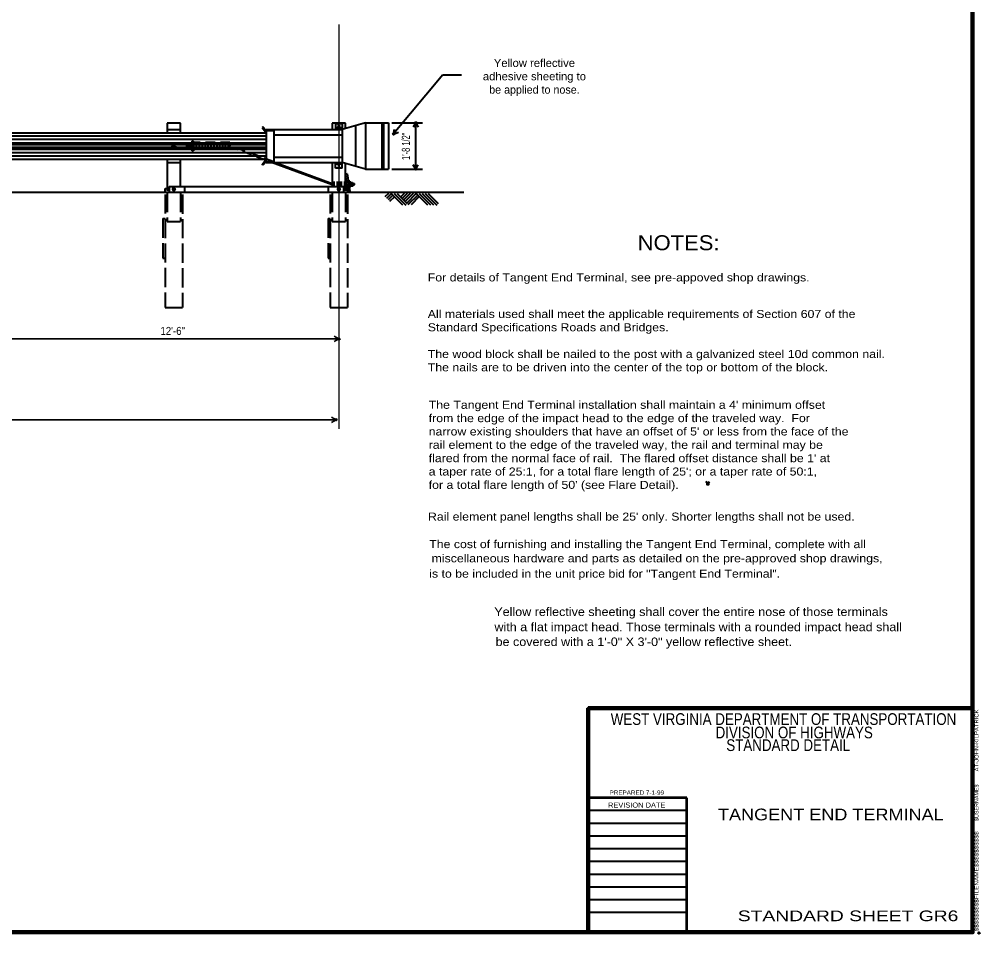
# Model space of a CAD drawing. Extents: x 92.6 to 134.3, y 70.6 to 99.2.
# Drawn here: x 115.88 to 133.88, y 72.25 to 89.39 of the extents above; entities that cross this region are included whole.
import ezdxf
from ezdxf.enums import TextEntityAlignment as Align

# ---------------------------------------------------------------- set-up
doc = ezdxf.new("R2010")
doc.units = 0
doc.header["$LTSCALE"] = 0.06
doc.header["$PDMODE"] = 32
doc.header["$PDSIZE"] = 0.03
for name, pattern in [('LONG_DASHED', [7.5, 6, -1.5]), ('MEDIUM_DASHED', [4.5, 3, -1.5]), ('SHORT_DASHED', [2.7, 1.5, -1.2])]:
    doc.linetypes.add(name, pattern=pattern)
for name, color, linetype, lineweight in [('1', 7, 'Continuous', 40), ('2', 7, 'Continuous', 40), ('3', 7, 'Continuous', 40), ('4', 7, 'Continuous', 40), ('5', 7, 'Continuous', 25)]:
    doc.layers.add(name, color=color, linetype=linetype, lineweight=lineweight)

msp = doc.modelspace()

# ---------------------------------------------------------------- linework, layer by layer
at = {"layer": '1', "lineweight": 90}
for p in [(133.7467, 76.4766), (126.5467, 72.2792)]:
    msp.add_line(p, (126.5467, 76.4766), dxfattribs=at)
at = {"layer": '1', "lineweight": 53}
for p, q in [((128.3922, 74.798), (126.5467, 74.798)), ((128.3922, 72.2792), (128.3922, 74.798))]:
    msp.add_line(p, q, dxfattribs=at)
at = {"layer": '1'}
for p, q in [((128.3922, 74.558), (126.5467, 74.558)), ((128.3922, 74.3192), (126.5467, 74.3192)), ((128.3922, 74.0804), (126.5467, 74.0804)), ((128.3922, 73.8416), (126.5467, 73.8416)), ((128.3922, 73.6028), (126.5467, 73.6028)), ((128.3922, 73.364), (126.5467, 73.364)), ((128.3922, 73.1252), (126.5467, 73.1252)), ((128.3922, 72.8864), (126.5467, 72.8864)), ((128.3922, 72.6476), (126.5467, 72.6476))]:
    msp.add_line(p, q, dxfattribs=at)
at = {"layer": '1', "lineweight": 158}
msp.add_lwpolyline([(133.7467, 97.4792), (133.7467, 72.2792), (94.7467, 72.2792)], dxfattribs=at)
at = {"layer": '1'}
for p in [(126.5467, 76.4766), (133.7467, 72.2792)]:
    msp.add_point(p, dxfattribs=at)
at = {"layer": '2'}
for p, q in [((118.9038, 87.4416), (118.6563, 87.4416)), ((118.6563, 87.4416), (118.6563, 87.2616)), ((118.6563, 87.3235), (118.9038, 87.3235)), ((118.9038, 87.2616), (118.9038, 87.4416)), ((120.4483, 87.3737), (120.435, 87.3603)), ((120.435, 87.3603), (120.5126, 87.2616)), ((120.5126, 87.3049), (120.4483, 87.3737)), ((120.5126, 87.3235), (121.9365, 87.3235)), ((120.5126, 87.3049), (120.6531, 87.3049)), ((120.6531, 87.3049), (120.6531, 86.7234)), ((121.9976, 87.4416), (121.7501, 87.4416)), ((121.7501, 87.4416), (121.7501, 87.3235)), ((121.8112, 87.4287), (121.8112, 87.3235)), ((121.9365, 87.4287), (121.8112, 87.4287)), ((121.9365, 87.3527), (121.8112, 87.3527)), ((122.3688, 87.4472), (121.9365, 87.3235)), ((121.9365, 87.4287), (121.9365, 87.3235)), ((121.9365, 87.3235), (121.9365, 86.7047)), ((121.9976, 87.341), (121.9976, 87.4416)), ((122.1867, 87.395), (122.1867, 86.6332)), ((122.3688, 87.4472), (122.3688, 86.581)), ((122.3688, 87.4472), (122.802, 87.4472)), ((122.6782, 87.4472), (122.6782, 86.581)), ((122.7079, 87.4472), (122.7079, 86.581)), ((122.802, 87.4472), (122.802, 86.581)), ((96.5052, 87.2616), (120.5126, 87.2616)), ((96.5052, 87.2023), (120.5126, 87.2023)), ((96.5052, 87.1392), (120.5126, 87.1392)), ((120.6531, 87.2223), (121.9365, 87.2223)), ((96.5052, 87.072), (120.5126, 87.072)), ((120.5126, 87.0368), (96.5052, 87.0368)), ((96.5052, 86.9916), (120.5126, 86.9916)), ((96.5052, 86.9566), (120.5126, 86.9566)), ((119.065, 87.0264), (119.0175, 87.0264)), ((119.0175, 87.0264), (119.0175, 87.018)), ((119.0175, 87.008), (119.0175, 87.0017)), ((119.0829, 87.0017), (119.0175, 87.0017)), ((119.0532, 87.041), (119.0532, 87.05)), ((119.0532, 87.05), (119.0863, 87.05)), ((119.0532, 86.9938), (119.0532, 87.0329)), ((119.0532, 86.9783), (119.0532, 86.9855)), ((119.0687, 86.9783), (119.0532, 86.9783)), ((119.1037, 87.0264), (119.0777, 87.0264)), ((119.1037, 86.9783), (119.0814, 86.9783)), ((119.1037, 87.0017), (119.0963, 87.0017)), ((119.0976, 87.05), (119.1037, 87.05)), ((119.1037, 87.0329), (119.1037, 87.0565)), ((119.1189, 87.0565), (119.1037, 87.0565)), ((119.1037, 87.0058), (119.1037, 87.019)), ((119.1037, 86.9714), (119.1037, 86.9895)), ((119.1189, 86.9717), (119.1037, 86.9717)), ((119.1189, 86.9387), (119.1189, 86.9225)), ((96.5052, 86.8892), (120.5126, 86.8892)), ((96.5052, 86.8261), (120.5126, 86.8261)), ((96.5052, 86.7666), (120.5126, 86.7666)), ((118.6563, 86.7666), (118.6563, 86.2157)), ((118.9038, 86.2543), (118.9038, 86.7666)), ((120.6531, 86.8059), (121.9365, 86.8059)), ((118.6563, 86.7047), (118.9038, 86.7047)), ((120.5126, 86.7234), (120.4483, 86.6545)), ((120.5126, 86.7234), (120.6531, 86.7234)), ((120.6221, 86.7047), (120.6233, 86.7011)), ((120.6963, 86.7047), (120.708, 86.6695)), ((120.7827, 86.6683), (120.7927, 86.6381)), ((120.8675, 86.6368), (120.8775, 86.6067)), ((120.9523, 86.6054), (120.9623, 86.5752)), ((121.037, 86.574), (121.047, 86.5437)), ((121.7501, 86.7047), (121.7501, 86.2543)), ((121.8112, 86.5995), (121.8112, 86.7047)), ((121.9365, 86.6755), (121.8112, 86.6755)), ((121.9365, 86.5995), (121.8112, 86.5995)), ((121.9365, 86.5995), (121.9365, 86.7047)), ((122.3688, 86.581), (121.9365, 86.7047)), ((121.9976, 86.2157), (121.9976, 86.6872)), ((122.3688, 86.581), (122.802, 86.581)), ((121.1217, 86.5425), (121.1318, 86.5124)), ((121.2064, 86.511), (121.2165, 86.4809)), ((121.2911, 86.4797), (121.3012, 86.4494)), ((121.3758, 86.4481), (121.386, 86.418)), ((121.4606, 86.4167), (121.4707, 86.3866)), ((122.0291, 86.4905), (121.998, 86.4859)), ((122.0459, 86.1593), (121.998, 86.4859)), ((122.0291, 86.4905), (122.077, 86.1639)), ((118.6167, 86.2157), (118.6954, 86.2157)), ((118.6167, 86.1478), (118.6167, 86.2157)), ((118.6563, 86.2157), (118.6563, 86.171)), ((118.6954, 86.2543), (118.6954, 86.1478)), ((118.6954, 86.2543), (121.9597, 86.2543)), ((118.9774, 86.2543), (118.9774, 86.1478)), ((121.5454, 86.3852), (121.5554, 86.3551)), ((121.6301, 86.3537), (121.6401, 86.3237)), ((121.6691, 86.2543), (121.6691, 86.1478)), ((121.7149, 86.3223), (121.7249, 86.2922)), ((121.7991, 86.3296), (121.7501, 86.3296)), ((121.7991, 86.3165), (121.7501, 86.3165)), ((121.7991, 86.2791), (121.7501, 86.2791)), ((121.7991, 86.264), (121.7501, 86.264)), ((121.8681, 86.3296), (121.8258, 86.3296)), ((121.8681, 86.3165), (121.8258, 86.3165)), ((121.8681, 86.2791), (121.8258, 86.2791)), ((121.8681, 86.264), (121.8258, 86.264)), ((121.9327, 86.3296), (121.8925, 86.3296)), ((121.9327, 86.3165), (121.8925, 86.3165)), ((121.9327, 86.2791), (121.8925, 86.2791)), ((121.9327, 86.264), (121.8925, 86.264)), ((121.9597, 86.2543), (121.9597, 86.1478)), ((121.9976, 86.3296), (121.9638, 86.3296)), ((121.9976, 86.3165), (121.9638, 86.3165)), ((121.9976, 86.2791), (121.9638, 86.2791)), ((121.9976, 86.264), (121.9638, 86.264)), ((121.9976, 86.3077), (122.0241, 86.3077)), ((121.9976, 86.2829), (122.0278, 86.2829)), ((121.9976, 86.2157), (121.9976, 86.171)), ((122.0776, 86.3553), (122.0489, 86.3553)), ((122.0776, 86.2378), (122.0662, 86.2378)), ((122.0776, 86.3553), (122.0776, 86.2378)), ((122.0776, 86.331), (122.1281, 86.331)), ((122.1281, 86.3077), (122.1638, 86.3077)), ((122.1281, 86.2829), (122.1638, 86.2829)), ((122.1638, 86.2829), (122.1638, 86.3077)), ((97.0355, 86.1478), (124.2152, 86.1478)), ((122.077, 86.1639), (122.0459, 86.1593)), ((122.8005, 86.1219), (122.7368, 86.0582)), ((122.8571, 86.1219), (122.7651, 86.0299)), ((122.8839, 86.0922), (122.7934, 86.0016)), ((122.9122, 86.0639), (122.8217, 85.9733)), ((122.8542, 86.1219), (123.0639, 85.9122)), ((122.9108, 86.1219), (123.1266, 85.9061)), ((122.9674, 86.1219), (123.1549, 85.9344)), ((123.0948, 86.1219), (123.0311, 86.0582)), ((123.1514, 86.1219), (123.0594, 86.0299)), ((123.2079, 86.1219), (123.0876, 86.0016)), ((123.2645, 86.1219), (123.1159, 85.9733)), ((123.3211, 86.1219), (123.1442, 85.945)), ((123.3494, 86.0936), (123.1679, 85.9122)), ((123.3776, 86.0653), (123.2245, 85.9122)), ((123.3211, 86.1219), (123.5308, 85.9122)), ((123.3776, 86.1219), (123.5873, 85.9122)), ((123.4342, 86.1219), (123.6439, 85.9122)), ((123.4908, 86.1219), (123.7066, 85.9061)), ((123.5473, 86.1219), (123.7348, 85.9344)), ((118.5771, 85.6528), (118.6167, 85.6528)), ((121.6709, 85.6528), (121.7105, 85.6528)), ((118.5771, 84.9103), (118.6167, 84.9103)), ((121.6709, 84.9103), (121.7105, 84.9103))]:
    msp.add_line(p, q, dxfattribs=at)
at = {"layer": '2', "linetype": 'MEDIUM_DASHED'}
for p, q in [((119.1189, 87.1057), (119.1189, 87.091)), ((119.1513, 87.1057), (119.1189, 87.1057)), ((119.1189, 87.0711), (119.1189, 86.9612)), ((119.1513, 87.076), (119.1513, 87.1057)), ((119.832, 86.9522), (119.1513, 86.9522)), ((119.2008, 87.045), (119.2008, 86.9831)), ((119.2627, 86.9831), (119.2008, 86.9831)), ((119.3097, 87.045), (119.3097, 86.9831)), ((119.3716, 86.9831), (119.3097, 86.9831)), ((119.4186, 87.045), (119.4186, 86.9831)), ((119.4805, 86.9831), (119.4186, 86.9831)), ((119.5275, 87.045), (119.5275, 86.9831)), ((119.5894, 86.9831), (119.5275, 86.9831)), ((119.6364, 87.045), (119.6364, 86.9831)), ((119.6983, 86.9831), (119.6364, 86.9831)), ((119.8072, 86.9831), (119.7453, 86.9831)), ((119.8072, 86.9831), (119.8072, 87.045)), ((119.832, 86.9522), (119.832, 87.076)), ((120.6344, 86.7234), (119.832, 87.0212)), ((120.4976, 86.7477), (119.832, 86.9947))]:
    msp.add_line(p, q, dxfattribs=at)
at = {"layer": '2', "lineweight": 35}
for p, q in [((121.7501, 86.2829), (120.6134, 86.7047)), ((121.7501, 86.3092), (120.6845, 86.7047))]:
    msp.add_line(p, q, dxfattribs=at)
at = {"layer": '2', "linetype": 'SHORT_DASHED'}
for p, q in [((122.0776, 86.3077), (122.1281, 86.3077)), ((122.0776, 86.2829), (122.1281, 86.2829))]:
    msp.add_line(p, q, dxfattribs=at)
at = {"layer": '2', "linetype": 'LONG_DASHED'}
for p, q in [((118.6167, 86.1076), (118.6167, 83.9882)), ((118.6563, 86.1307), (118.6563, 85.5969)), ((118.9038, 86.1307), (118.9038, 85.5969)), ((118.9434, 86.1047), (118.9434, 83.9882)), ((121.7105, 86.1076), (121.7105, 83.9882)), ((121.7501, 86.1307), (121.7501, 85.5969)), ((121.9976, 86.1307), (121.9976, 85.5969)), ((122.0372, 86.1047), (122.0372, 83.9882)), ((118.5771, 85.6528), (118.5771, 84.9103)), ((118.6563, 85.5969), (118.9038, 85.5969)), ((121.6709, 85.6528), (121.6709, 84.9103)), ((121.7501, 85.5969), (121.9976, 85.5969)), ((118.6167, 83.9882), (118.9434, 83.9882)), ((121.7105, 83.9882), (122.0372, 83.9882))]:
    msp.add_line(p, q, dxfattribs=at)
at = {"layer": '2'}
for points in [[(120.5126, 87.3235), (120.5126, 86.7047), (121.9365, 86.7047)], [(120.4483, 86.6545), (120.435, 86.6679), (120.5126, 86.7666)], [(121.9597, 86.2157), (122.0372, 86.2157), (122.0372, 86.1478)], [(122.1281, 86.331), (122.1281, 86.2593), (122.0776, 86.2593)]]:
    msp.add_lwpolyline(points, dxfattribs=at)
for points in [[(121.8602, 87.3907), (121.8671, 87.4026), (121.8807, 87.4026), (121.8875, 87.3907), (121.8807, 87.3788), (121.8671, 87.3788)], [(121.8602, 86.6375), (121.8671, 86.6256), (121.8807, 86.6256), (121.8875, 86.6375), (121.8807, 86.6494), (121.8671, 86.6494)], [(118.7553, 86.2011), (118.7677, 86.2225), (118.7925, 86.2225), (118.8048, 86.2011), (118.7925, 86.1797), (118.7677, 86.1797)], [(121.8467, 86.2011), (121.8591, 86.2225), (121.8838, 86.2225), (121.8962, 86.2011), (121.8838, 86.1797), (121.8591, 86.1797)]]:
    msp.add_lwpolyline(points, close=True, dxfattribs=at)
at = {"layer": '2', "linetype": 'MEDIUM_DASHED'}
for points in [[(119.1513, 86.9522), (119.1513, 86.9225), (119.1189, 86.9225)], [(119.832, 87.076), (119.1513, 87.076), (119.1513, 86.9522)], [(119.2627, 86.9831), (119.2627, 87.045), (119.2008, 87.045)], [(119.3716, 86.9831), (119.3716, 87.045), (119.3097, 87.045)], [(119.4805, 86.9831), (119.4805, 87.045), (119.4186, 87.045)], [(119.5894, 86.9831), (119.5894, 87.045), (119.5275, 87.045)], [(119.6983, 86.9831), (119.6983, 87.045), (119.6364, 87.045)], [(119.8072, 87.045), (119.7453, 87.045), (119.7453, 86.9831)]]:
    msp.add_lwpolyline(points, dxfattribs=at)
at = {"layer": '2', "lineweight": 70}
msp.add_circle((118.78047, 87.0142), 0.02106, dxfattribs=at)
at = {"layer": '2'}
for p in [(133.7467, 72.2792), (133.8667, 72.265)]:
    msp.add_point(p, dxfattribs=at)
at = {"layer": '4'}
for p, q in [((123.8237, 88.3456), (122.8979, 87.2422)), ((123.8241, 88.3461), (124.1725, 88.3461)), ((122.8638, 87.4472), (123.4381, 87.4472)), ((122.899, 87.238), (122.9156, 87.3308)), ((123.3144, 87.4472), (123.2674, 87.3656)), ((123.3144, 86.581), (123.3144, 87.4472)), ((123.3144, 87.4472), (123.3616, 87.3656)), ((122.899, 87.238), (122.9876, 87.2704)), ((122.8638, 86.581), (123.4381, 86.581)), ((123.3144, 86.581), (123.2674, 86.6625)), ((123.3144, 86.581), (123.3614, 86.6625)), ((128.7865, 80.6767), (128.757, 80.7275)), ((128.7865, 80.6767), (128.8158, 80.7275))]:
    msp.add_line(p, q, dxfattribs=at)
at = {"layer": '4', "lineweight": 35}
for p, q in [((121.8738, 83.3977), (118.7801, 83.3977)), ((121.8738, 83.3977), (121.7872, 83.4477)), ((121.8738, 83.3977), (121.7872, 83.3477)), ((121.8206, 81.8837), (121.734, 81.9337)), ((121.8206, 81.8837), (97.1238, 81.8837)), ((121.8206, 81.8837), (121.734, 81.8337))]:
    msp.add_line(p, q, dxfattribs=at)
msp.add_lwpolyline([(118.7858, 83.3977), (115.6863, 83.3977), (112.5926, 83.3977)], dxfattribs=at)
at = {"layer": '4'}
for p in [(123.3144, 87.4472), (122.899, 87.238), (123.3144, 86.581), (121.8738, 83.3977), (121.8206, 81.8837), (128.7865, 80.6767)]:
    msp.add_point(p, dxfattribs=at)
at = {"layer": '5'}
msp.add_line((121.8738, 89.2892), (121.8738, 81.716), dxfattribs=at)

# ---------------------------------------------------------------- texts
at = {"layer": '1'}
for s, height, width, p in [('WEST VIRGINIA DEPARTMENT OF TRANSPORTATION', 0.22, 0.85, (130.2037, 76.1636)), ('DIVISION OF HIGHWAYS', 0.22, 0.85, (130.40465, 75.9129)), ('STANDARD DETAIL', 0.22, 0.85, (130.2926, 75.6751)), ('TANGENT END TERMINAL', 0.22, 1.15, (131.09085, 74.3756)), ('STANDARD SHEET GR6       ', 0.2, 1.35, (131.7652, 72.4864))]:
    msp.add_text(s, height=height, dxfattribs=dict(at, width=width)).set_placement(p, align=Align.CENTER)
at = {"layer": '1', "width": 1.1}
for s, height, p in [('PREPARED 7-1-99', 0.0799, (126.9467, 74.8558)), ('REVISION DATE', 0.0948, (126.9152, 74.6148))]:
    msp.add_text(s, height=height, dxfattribs=at).set_placement(p)
at = {"layer": '2'}
for s, width, p in [('AT-JOHN-KILPATRICK', 1.15, (133.8574, 75.2924)), ('$USERNAME$', 1.05, (133.8574, 74.3641)), ('$$$$$$$$$FILENAME$$$$$$$$$$', 1.25, (133.8574, 72.2952))]:
    msp.add_text(s, height=0.072, rotation=90, dxfattribs=dict(at, width=width)).set_placement(p)
at = {"layer": '3', "width": 1.05}
for s, p in [('Yellow reflective', (125.53695, 88.4949)), ('adhesive sheeting to', (125.537, 88.2449))]:
    msp.add_text(s, height=0.15, dxfattribs=at).set_placement(p, align=Align.CENTER)
at = {"layer": '3'}
msp.add_text('be applied to nose.', height=0.15, dxfattribs=at).set_placement((125.53705, 87.9949), align=Align.CENTER)
for s, height, width, p in [('NOTES:', 0.28, 1.1, (127.4718, 85.0609)), ('For details of Tangent End Terminal, see pre-appoved shop drawings.', 0.15, 1.15, (123.5384, 84.4755)), ('All materials used shall meet the applicable requirements of Section 607 of the', 0.15, 1.15, (123.5384, 83.7909)), ('Standard Specifications Roads and Bridges.', 0.15, 1.15, (123.5384, 83.5409)), ('The wood block shall be nailed to the post with a galvanized steel 10d common nail.', 0.15, 1.15, (123.5384, 83.0409)), ('The nails are to be driven into the center of the top or bottom of the block.', 0.15, 1.15, (123.5384, 82.7909)), ("The Tangent End Terminal installation shall maintain a 4' minimum offset ", 0.15, 1.15, (123.556, 82.0883)), ('from the edge of the impact head to the edge of the traveled way.  For', 0.15, 1.15, (123.556, 81.8383)), ("narrow existing shoulders that have an offset of 5' or less from the face of the", 0.15, 1.15, (123.556, 81.5883)), ('rail element to the edge of the traveled way, the rail and terminal may be', 0.15, 1.15, (123.556, 81.3383)), ("flared from the normal face of rail.  The flared offset distance shall be 1' at", 0.15, 1.15, (123.556, 81.0883)), ("a taper rate of 25:1, for a total flare length of 25'; or a taper rate of 50:1,", 0.15, 1.15, (123.556, 80.8383)), ("for a total flare length of 50' (see Flare Detail).", 0.15, 1.15, (123.556, 80.5883)), ("Rail element panel lengths shall be 25' only. Shorter lengths shall not be used.", 0.15, 1.15, (123.5428, 79.9936)), ('The cost of furnishing and installing the Tangent End Terminal, complete with all ', 0.15, 1.15, (123.5657, 79.4775)), ('miscellaneous hardware and parts as detailed on the pre-approved shop drawings,', 0.15, 1.15, (123.61, 79.2119)), ('is to be included in the unit price bid for "Tangent End Terminal".', 0.15, 1.15, (123.5657, 78.9241))]:
    msp.add_text(s, height=height, dxfattribs=dict(at, width=width)).set_placement(p)
at = {"layer": '3', "width": 1.1}
for s, p in [('Yellow reflective sheeting shall cover the entire nose of those terminals', (132.1583, 78.2053)), ('with a flat impact head. Those terminals with a rounded impact head shall', (132.4217, 77.9205)), ('be covered with a 1\'-0" X 3\'-0" yellow reflective sheet.', (130.3636, 77.6428))]:
    msp.add_text(s, height=0.1596, dxfattribs=at).set_placement(p, align=Align.RIGHT)
at = {"layer": '5', "width": 0.7}
msp.add_text('1\'-8 1/2"', height=0.15, rotation=90, dxfattribs=at).set_placement((123.2028, 87.00785), align=Align.CENTER)
at = {"layer": '5', "width": 0.9}
msp.add_text('12\'-6"', height=0.15, dxfattribs=at).set_placement((118.75955, 83.4733), align=Align.CENTER)

doc.saveas('drawing.dxf')
